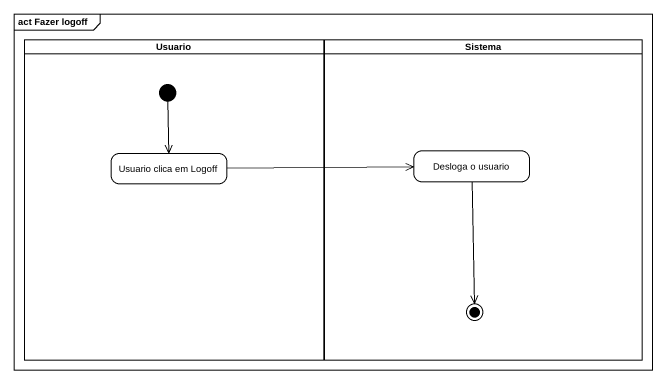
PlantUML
@startuml
mainframe act Fazer logoff
hide empty description
state Usuario <<partition>> {
  state "Usuario clica em Logoff" as Usuario_clica_em_Logoff
  [*] --> Usuario_clica_em_Logoff
}
state Sistema <<partition>> {
  state "Desloga o usuario" as Desloga_o_usuario
  Desloga_o_usuario --> [*]
}
Usuario_clica_em_Logoff -right-> Desloga_o_usuario
@enduml
